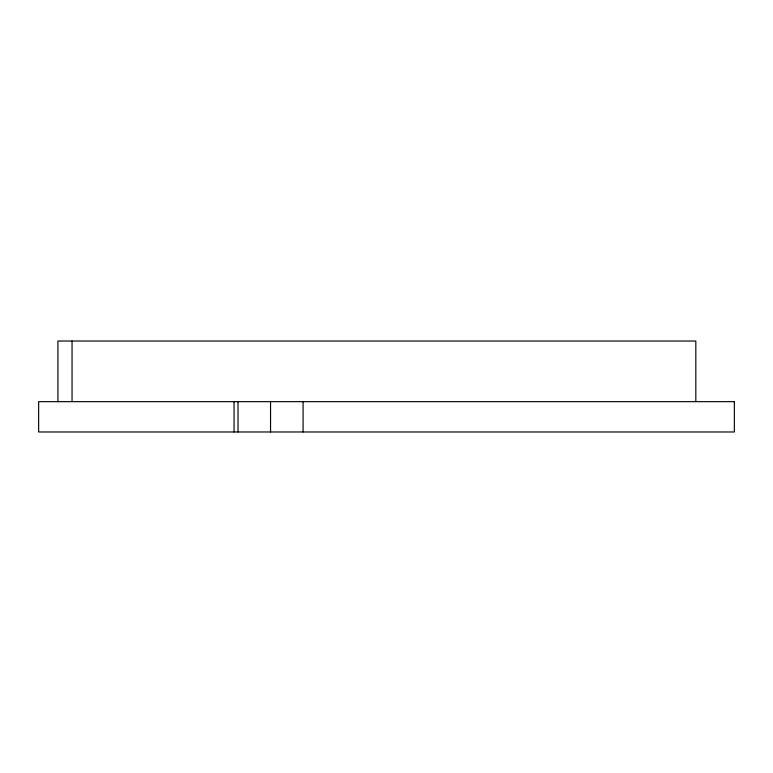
<?xml version="1.0" encoding="UTF-8"?>
<svg xmlns="http://www.w3.org/2000/svg" width="773" height="773" viewBox="0 0 773 773"><rect width="100%" height="100%" fill="white"/><g stroke="black" fill="none" stroke-linecap="round" stroke-linejoin="round"><path stroke-width="1.16" d="M695.826 401.66L695.826 341.028L57.917 341.028L57.917 401.66M303.084 401.66L303.084 431.972M270.55 401.66L270.55 431.972M238.016 401.66L238.016 431.972M234.064 401.66L234.064 431.972M72.044 341.028L72.044 401.66M734.35 401.66L38.65 401.66L38.65 431.972L734.35 431.972L734.35 401.66"/></g></svg>
